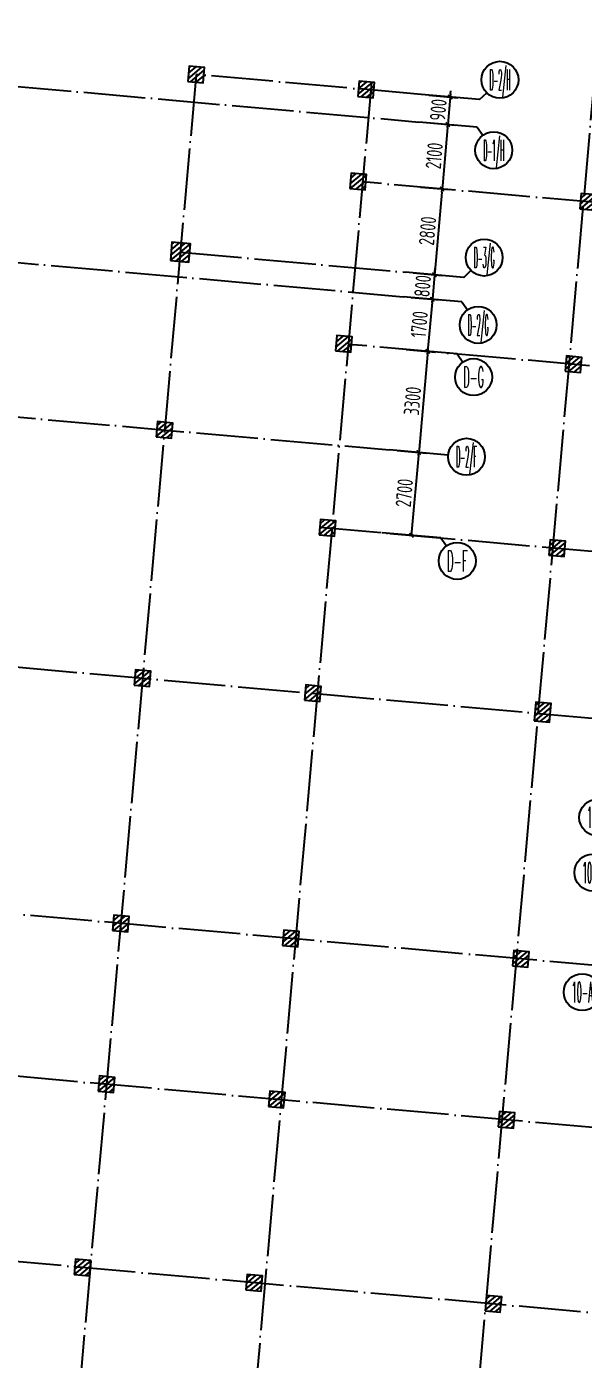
# Model space of a CAD drawing. Header units: millimetres. Extents: x 156735 to 386235, y 467499 to 703525.
# Drawn here: x 278909 to 296997, y 491173 to 534486 of the extents above; entities that cross this region are included whole.
import ezdxf
from ezdxf.enums import TextEntityAlignment as Align

# ---------------------------------------------------------------- set-up
doc = ezdxf.new("R2010")
doc.units = ezdxf.units.MM
doc.header["$LTSCALE"] = 100
doc.header["$PDMODE"] = 35
doc.header["$PDSIZE"] = 200
doc.linetypes.add('DOTE', pattern=[2.42, 2, -0.2, 0.02, -0.2])
for name, color, linetype in [('B-TEXT', 7, 'Continuous'), ('COLU', 7, 'Continuous'), ('h斜线-柱', 7, 'Continuous'), ('Q-AXIS', 3, 'Continuous'), ('Q-dote', 253, 'DOTE')]:
    doc.layers.add(name, color=color, linetype=linetype)
doc.styles.add('_TCH_AXIS', font='COMPLEX', dxfattribs={"bigfont": 'GBCBIG'})
doc.styles.add('COMPLEX', font='tssdeng.shx', dxfattribs={"width": 0.7, "bigfont": 'tssdchn.shx'})
doc.styles.add('TSSD_Dimension', font='Tssdeng.shx', dxfattribs={"width": 0.7, "bigfont": 'hztxt.shx'})
doc.dimstyles.new('TSSD_100_100$0', dxfattribs={"dimtxt": 300, "dimasz": 100, "dimexe": 250, "dimexo": 250, "dimgap": 100, "dimtad": 1, "dimdec": 0, "dimzin": 0, "dimdsep": 46, "dimtxsty": 'TSSD_Dimension', "dimblk": '_tsdbk', "dimblk1": '_tsdbk', "dimblk2": '_tsdbk', "dimsah": 1, "dimcen": 0, "dimclrt": 7, "dimadec": 0, "dimazin": 0, "dimtfac": 1, "dimtdec": 0, "dimtix": 1, "dimtmove": 2, "dimatfit": 3, "dimldrblk": '_tsdbk', "dimfxl": 1, "dimtolj": 1, "dimtzin": 0, "dimarcsym": 0})
pattern_1 = [(39.931646, (-467527.32, -323147.44), (-81.517904, 97.384965), [])]

# ---------------------------------------------------------------- blocks, each defined once
blk = doc.blocks.new('_tsdbk')
blk.add_line((-1, 0), (0, 0))
at = {"const_width": 0.5}
blk.add_lwpolyline([(-0.7, -0.7), (0.7, 0.7)], dxfattribs=at)
blk = doc.blocks.new('*D113')
at = {"layer": 'Defpoints', "color": 0}
for p in [(195618, 492739), (361118, 478060), (360853, 475069)]:
    blk.add_point(p, dxfattribs=at)
at = {"layer": 'Q-AXIS', "color": 0, "lineweight": -2}
for p, q in [((195596, 492490), (195330, 489498)), ((195452, 489738), (360753, 475078)), ((361096, 477811), (360831, 474820))]:
    blk.add_line(p, q, dxfattribs=at)
at = {"layer": 'Q-AXIS', "color": 0, "lineweight": -2, "xscale": 100, "yscale": 100, "zscale": 100}
for p, rotation in [((195352, 489747), 174.9316457824843), ((360853, 475069), 354.9316457824842)]:
    blk.add_blockref('_tsdbk', p, dxfattribs=dict(at, rotation=rotation))
at = {"layer": 'Q-AXIS', "color": 7, "insert": (278133, 482757), "char_height": 500, "attachment_point": 5, "rotation": 354.9316, "style": 'TSSD_Dimension'}
blk.add_mtext('\\A1;166150', dxfattribs=at)
blk = doc.blocks.new('_AXISO')
blk.add_circle((0, 0), 0.5)
at = {"layer": 'B-TEXT', "style": 'COMPLEX', "width": 1.450893}
blk.add_attdef('A', text='', height=0.56, dxfattribs=at).set_placement((0.249375, -0.28), (0.749375, -0.28), align=Align.FIT)
blk = doc.blocks.new('*D386')
at = {"layer": 'Defpoints', "color": 0}
for p in [(291462, 529296), (291214, 526507), (292161, 526423)]:
    blk.add_point(p, dxfattribs=at)
at = {"layer": 'Q-AXIS', "color": 0, "lineweight": -2}
for p, q in [((291711, 529274), (292658, 529190)), ((292400, 529112), (292170, 526522)), ((291463, 526485), (292410, 526401))]:
    blk.add_line(p, q, dxfattribs=at)
at = {"layer": 'Q-AXIS', "color": 0, "lineweight": -2, "xscale": 100, "yscale": 100, "zscale": 100}
for p, rotation in [((292409, 529212), 84.9316457891283), ((292161, 526423), 264.9316457891283)]:
    blk.add_blockref('_tsdbk', p, dxfattribs=dict(at, rotation=rotation))
at = {"layer": 'Q-AXIS', "color": 7, "insert": (291936, 527848), "char_height": 500, "attachment_point": 5, "rotation": 84.9316, "style": 'TSSD_Dimension'}
blk.add_mtext('\\A1;2800', dxfattribs=at)
blk = doc.blocks.new('*D387')
at = {"layer": 'Defpoints', "color": 0}
for p in [(290702, 520729), (290464, 518040), (291410, 517956)]:
    blk.add_point(p, dxfattribs=at)
at = {"layer": 'Q-AXIS', "color": 0, "lineweight": -2}
for p, q in [((290951, 520707), (291898, 520623)), ((291640, 520546), (291419, 518056)), ((290713, 518018), (291659, 517934))]:
    blk.add_line(p, q, dxfattribs=at)
at = {"layer": 'Q-AXIS', "color": 0, "lineweight": -2, "xscale": 100, "yscale": 100, "zscale": 100}
for p, rotation in [((291649, 520645), 84.9316457891283), ((291410, 517956), 264.9316457891283)]:
    blk.add_blockref('_tsdbk', p, dxfattribs=dict(at, rotation=rotation))
at = {"layer": 'Q-AXIS', "color": 7, "insert": (291181, 519332), "char_height": 500, "attachment_point": 5, "rotation": 84.9316, "style": 'TSSD_Dimension'}
blk.add_mtext('\\A1;2700', dxfattribs=at)
blk = doc.blocks.new('*D388')
at = {"layer": 'Defpoints', "color": 0}
for p in [(291144, 525710), (290994, 524017), (291940, 523933)]:
    blk.add_point(p, dxfattribs=at)
at = {"layer": 'Q-AXIS', "color": 0, "lineweight": -2}
for p, q in [((291393, 525688), (292340, 525604)), ((292082, 525526), (291949, 524032)), ((291243, 523994), (292189, 523910))]:
    blk.add_line(p, q, dxfattribs=at)
at = {"layer": 'Q-AXIS', "color": 0, "lineweight": -2, "xscale": 100, "yscale": 100, "zscale": 100}
for p, rotation in [((292091, 525626), 84.9316457891283), ((291940, 523933), 264.9316457891283)]:
    blk.add_blockref('_tsdbk', p, dxfattribs=dict(at, rotation=rotation))
at = {"layer": 'Q-AXIS', "color": 7, "insert": (291667, 524810), "char_height": 500, "attachment_point": 5, "rotation": 84.9316, "style": 'TSSD_Dimension'}
blk.add_mtext('\\A1;1700', dxfattribs=at)
blk = doc.blocks.new('*D389')
at = {"layer": 'Defpoints', "color": 0}
for p in [(290994, 524017), (290702, 520729), (291649, 520645)]:
    blk.add_point(p, dxfattribs=at)
at = {"layer": 'Q-AXIS', "color": 0, "lineweight": -2}
for p, q in [((291243, 523994), (292189, 523910)), ((291932, 523833), (291658, 520745)), ((290951, 520707), (291898, 520623))]:
    blk.add_line(p, q, dxfattribs=at)
at = {"layer": 'Q-AXIS', "color": 0, "lineweight": -2, "xscale": 100, "yscale": 100, "zscale": 100}
for p, rotation in [((291940, 523933), 84.9316457891283), ((291649, 520645), 264.9316457891283)]:
    blk.add_blockref('_tsdbk', p, dxfattribs=dict(at, rotation=rotation))
at = {"layer": 'Q-AXIS', "color": 7, "insert": (291446, 522320), "char_height": 500, "attachment_point": 5, "rotation": 84.9316, "style": 'TSSD_Dimension'}
blk.add_mtext('\\A1;3300', dxfattribs=at)
blk = doc.blocks.new('*D390')
at = {"layer": 'Defpoints', "color": 0}
for p in [(291214, 526507), (291144, 525710), (292091, 525626)]:
    blk.add_point(p, dxfattribs=at)
at = {"layer": 'Q-AXIS', "color": 0, "lineweight": -2}
for p, q in [((291463, 526485), (292410, 526401)), ((292161, 526423), (292091, 525626)), ((292170, 526522), (292179, 526622)), ((291393, 525688), (292340, 525604)), ((292082, 525526), (292073, 525427))]:
    blk.add_line(p, q, dxfattribs=at)
at = {"layer": 'Q-AXIS', "color": 0, "lineweight": -2, "xscale": 100, "yscale": 100, "zscale": 100}
for p, rotation in [((292161, 526423), 264.9316457891283), ((292091, 525626), 84.93164578912828)]:
    blk.add_blockref('_tsdbk', p, dxfattribs=dict(at, rotation=rotation))
at = {"layer": 'Q-AXIS', "color": 7, "insert": (291777, 526055), "char_height": 500, "attachment_point": 5, "rotation": 84.9316, "style": 'TSSD_Dimension'}
blk.add_mtext('\\A1;800', dxfattribs=at)
blk = doc.blocks.new('*D391')
at = {"layer": 'Defpoints', "color": 0}
for p in [(291647, 531388), (291462, 529296), (292409, 529212)]:
    blk.add_point(p, dxfattribs=at)
at = {"layer": 'Q-AXIS', "color": 0, "lineweight": -2}
for p, q in [((291896, 531366), (292843, 531282)), ((292585, 531204), (292418, 529311)), ((291711, 529274), (292658, 529190))]:
    blk.add_line(p, q, dxfattribs=at)
at = {"layer": 'Q-AXIS', "color": 0, "lineweight": -2, "xscale": 100, "yscale": 100, "zscale": 100}
for p, rotation in [((292594, 531304), 84.9316457891283), ((292409, 529212), 264.9316457891283)]:
    blk.add_blockref('_tsdbk', p, dxfattribs=dict(at, rotation=rotation))
at = {"layer": 'Q-AXIS', "color": 7, "insert": (292153, 530289), "char_height": 500, "attachment_point": 5, "rotation": 84.9316, "style": 'TSSD_Dimension'}
blk.add_mtext('\\A1;2100', dxfattribs=at)
blk = doc.blocks.new('*D392')
at = {"layer": 'Defpoints', "color": 0}
for p in [(291727, 532284), (291647, 531388), (292594, 531304)]:
    blk.add_point(p, dxfattribs=at)
at = {"layer": 'Q-AXIS', "color": 0, "lineweight": -2}
for p, q in [((292683, 532300), (292691, 532399)), ((291976, 532262), (292923, 532178)), ((292674, 532200), (292594, 531304)), ((291896, 531366), (292843, 531282)), ((292585, 531204), (292577, 531104))]:
    blk.add_line(p, q, dxfattribs=at)
at = {"layer": 'Q-AXIS', "color": 0, "lineweight": -2, "xscale": 100, "yscale": 100, "zscale": 100}
for p, rotation in [((292674, 532200), 264.9316457891283), ((292594, 531304), 84.93164578912828)]:
    blk.add_blockref('_tsdbk', p, dxfattribs=dict(at, rotation=rotation))
at = {"layer": 'Q-AXIS', "color": 7, "insert": (292285, 531783), "char_height": 500, "attachment_point": 5, "rotation": 84.9316, "style": 'TSSD_Dimension'}
blk.add_mtext('\\A1;900', dxfattribs=at)

msp = doc.modelspace()

# ---------------------------------------------------------------- hatches: boundary and pattern name
at = {"layer": 'h斜线-柱'}
h = msp.add_hatch(dxfattribs=at)
h.set_pattern_fill('ANSI31', color=256, scale=40, angle=-5.06835, style=0)
h.set_pattern_definition(pattern_1)
h.paths.add_polyline_path([(284144.7, 532705.6), (284642.7, 532661.4), (284686.9, 533159.5), (284188.9, 533203.6)])
h = msp.add_hatch(dxfattribs=at)
h.set_pattern_fill('ANSI31', color=256, scale=40, angle=-5.06835, style=0)
h.set_pattern_definition(pattern_1)
h.paths.add_polyline_path([(289673, 532215.3), (290171, 532171.1), (290215.2, 532669.1), (289717.2, 532713.3)])
h = msp.add_hatch(dxfattribs=at)
h.set_pattern_fill('ANSI31', color=256, scale=40, angle=-5.06835, style=0)
h.set_pattern_definition([(39.931646, (-474997.99, -322484.86), (-81.517904, 97.384965), [])])
h.paths.add_polyline_path([(289408, 529227), (289906, 529182.8), (289950.2, 529680.9), (289452.1, 529725)])
h = msp.add_hatch(dxfattribs=at)
h.set_pattern_fill('ANSI31', color=256, scale=40, angle=-5.06835, style=0)
h.set_pattern_definition(pattern_1)
h.paths.add_polyline_path([(296878.6, 528564.4), (297376.7, 528520.2), (297420.9, 529018.3), (296922.8, 529062.5)])
h = msp.add_hatch(dxfattribs=at)
h.set_pattern_fill('ANSI31', color=256, scale=40, angle=-5.06835, style=0)
h.paths.add_polyline_path([(283578.1, 526882.9), (284175.7, 526829.9), (284228.7, 527427.5), (283631.1, 527480.5)])
h = msp.add_hatch(dxfattribs=at)
h.set_pattern_fill('ANSI31', color=256, scale=40, angle=-5.06835, style=0)
h.set_pattern_definition(pattern_1)
h.paths.add_polyline_path([(288939.7, 523947.7), (289437.8, 523903.5), (289482, 524401.6), (288983.9, 524445.8)])
h = msp.add_hatch(dxfattribs=at)
h.set_pattern_fill('ANSI31', color=256, scale=40, angle=-5.06835, style=0)
h.set_pattern_definition(pattern_1)
h.paths.add_polyline_path([(296410.4, 523285.1), (296908.5, 523241), (296952.6, 523739), (296454.6, 523783.2)])
h = msp.add_hatch(dxfattribs=at)
h.set_pattern_fill('ANSI31', color=256, scale=40, angle=-5.06835, style=0)
h.set_pattern_definition(pattern_1)
h.paths.add_polyline_path([(283119.9, 521150.9), (283617.9, 521106.8), (283662.1, 521604.8), (283164.1, 521649)])
h = msp.add_hatch(dxfattribs=at)
h.set_pattern_fill('ANSI31', color=256, scale=40, angle=-5.06835, style=0)
h.set_pattern_definition(pattern_1)
h.paths.add_polyline_path([(288409.7, 517971.2), (288907.7, 517927), (288951.9, 518425.1), (288453.8, 518469.2)])
h = msp.add_hatch(dxfattribs=at)
h.set_pattern_fill('ANSI31', color=256, scale=40, angle=-5.06835, style=0)
h.set_pattern_definition(pattern_1)
h.paths.add_polyline_path([(295880.3, 517308.6), (296378.4, 517264.4), (296422.6, 517762.5), (295924.5, 517806.6)])
h = msp.add_hatch(dxfattribs=at)
h.set_pattern_fill('ANSI31', color=256, scale=40, angle=-5.06835, style=0)
h.set_pattern_definition(pattern_1)
h.paths.add_polyline_path([(282404.3, 513082.6), (282902.4, 513038.4), (282946.5, 513536.5), (282448.5, 513580.7)])
h = msp.add_hatch(dxfattribs=at)
h.set_pattern_fill('ANSI31', color=256, scale=40, angle=-5.06835, style=0)
h.set_pattern_definition(pattern_1)
h.paths.add_polyline_path([(287932.6, 512592.3), (288430.7, 512548.1), (288474.8, 513046.2), (287976.8, 513090.3)])
h = msp.add_hatch(dxfattribs=at)
h.set_pattern_fill('ANSI31', color=256, scale=40, angle=-5.06835, style=0)
h.set_pattern_definition(pattern_1)
h.paths.add_polyline_path([(295403.3, 511929.7), (295901.3, 511885.5), (295954.3, 512483.2), (295456.3, 512527.4)])
h = msp.add_hatch(dxfattribs=at)
h.set_pattern_fill('ANSI31', color=256, scale=40, angle=-5.06835, style=0)
h.set_pattern_definition(pattern_1)
h.paths.add_polyline_path([(281697.6, 505113.9), (282195.6, 505069.7), (282239.8, 505567.8), (281741.7, 505611.9)])
h = msp.add_hatch(dxfattribs=at)
h.set_pattern_fill('ANSI31', color=256, scale=40, angle=-5.06835, style=0)
h.set_pattern_definition(pattern_1)
h.paths.add_polyline_path([(287225.9, 504623.6), (287723.9, 504579.4), (287768.1, 505077.4), (287270, 505121.6)])
h = msp.add_hatch(dxfattribs=at)
h.set_pattern_fill('ANSI31', color=256, scale=40, angle=-5.06835, style=0)
h.set_pattern_definition(pattern_1)
h.paths.add_polyline_path([(294696.5, 503961), (295194.6, 503916.8), (295238.8, 504414.9), (294740.7, 504459)])
h = msp.add_hatch(dxfattribs=at)
h.set_pattern_fill('ANSI31', color=256, scale=40, angle=-5.06835, style=0)
h.set_pattern_definition(pattern_1)
h.paths.add_polyline_path([(281233.8, 499884.4), (281731.8, 499840.2), (281776, 500338.3), (281277.9, 500382.5)])
h = msp.add_hatch(dxfattribs=at)
h.set_pattern_fill('ANSI31', color=256, scale=40, angle=-5.06835, style=0)
h.set_pattern_definition(pattern_1)
h.paths.add_polyline_path([(286762.1, 499394.1), (287260.1, 499349.9), (287304.3, 499848), (286806.2, 499892.1)])
h = msp.add_hatch(dxfattribs=at)
h.set_pattern_fill('ANSI31', color=256, scale=40, angle=-5.06835, style=0)
h.set_pattern_definition(pattern_1)
h.paths.add_polyline_path([(294232.7, 498731.5), (294730.8, 498687.3), (294774.9, 499185.4), (294276.9, 499229.6)])
h = msp.add_hatch(dxfattribs=at)
h.set_pattern_fill('ANSI31', color=256, scale=40, angle=-5.06835, style=0)
h.set_pattern_definition(pattern_1)
h.paths.add_polyline_path([(280454.7, 493930), (280952.7, 493885.8), (280996.9, 494383.8), (280498.8, 494428)])
h = msp.add_hatch(dxfattribs=at)
h.set_pattern_fill('ANSI31', color=256, scale=40, angle=-5.06835, style=0)
h.set_pattern_definition(pattern_1)
h.paths.add_polyline_path([(286032.8, 493435.2), (286530.8, 493391.1), (286575, 493889.1), (286076.9, 493933.3)])
h = msp.add_hatch(dxfattribs=at)
h.set_pattern_fill('ANSI31', color=256, scale=40, angle=-5.06835, style=0)
h.set_pattern_definition([(39.931646, (-475496.05, -322440.86), (-81.517904, 97.384965), [])])
h.paths.add_polyline_path([(293802.3, 492746), (294300.3, 492701.8), (294344.5, 493199.8), (293846.4, 493244)])

# ---------------------------------------------------------------- linework, layer by layer
at = {"layer": 'COLU'}
for points in [[(284144.7, 532705.6), (284642.7, 532661.4), (284686.9, 533159.5), (284188.9, 533203.6)], [(289673, 532215.3), (290171, 532171.1), (290215.2, 532669.1), (289717.2, 532713.3)], [(289408, 529227), (289906, 529182.8), (289950.2, 529680.9), (289452.1, 529725)], [(296878.6, 528564.4), (297376.7, 528520.2), (297420.9, 529018.3), (296922.8, 529062.5)], [(283578.1, 526882.9), (284175.7, 526829.9), (284228.7, 527427.5), (283631.1, 527480.5)], [(288939.7, 523947.7), (289437.8, 523903.5), (289482, 524401.6), (288983.9, 524445.8)], [(296410.4, 523285.1), (296908.5, 523241), (296952.6, 523739), (296454.6, 523783.2)], [(283119.9, 521150.9), (283617.9, 521106.8), (283662.1, 521604.8), (283164.1, 521649)], [(288409.7, 517971.2), (288907.7, 517927), (288951.9, 518425.1), (288453.8, 518469.2)], [(295880.3, 517308.6), (296378.4, 517264.4), (296422.6, 517762.5), (295924.5, 517806.6)], [(282404.3, 513082.6), (282902.4, 513038.4), (282946.5, 513536.5), (282448.5, 513580.7)], [(287932.6, 512592.3), (288430.7, 512548.1), (288474.8, 513046.2), (287976.8, 513090.3)], [(295403.3, 511929.7), (295901.3, 511885.5), (295954.3, 512483.2), (295456.3, 512527.4)], [(281697.6, 505113.9), (282195.6, 505069.7), (282239.8, 505567.8), (281741.7, 505611.9)], [(287225.9, 504623.6), (287723.9, 504579.4), (287768.1, 505077.4), (287270, 505121.6)], [(294696.5, 503961), (295194.6, 503916.8), (295238.8, 504414.9), (294740.7, 504459)], [(281233.8, 499884.4), (281731.8, 499840.2), (281776, 500338.3), (281277.9, 500382.5)], [(286762.1, 499394.1), (287260.1, 499349.9), (287304.3, 499848), (286806.2, 499892.1)], [(294232.7, 498731.5), (294730.8, 498687.3), (294774.9, 499185.4), (294276.9, 499229.6)], [(280454.7, 493930), (280952.7, 493885.8), (280996.9, 494383.8), (280498.8, 494428)], [(286032.8, 493435.2), (286530.8, 493391.1), (286575, 493889.1), (286076.9, 493933.3)], [(293802.3, 492746), (294300.3, 492701.8), (294344.5, 493199.8), (293846.4, 493244)]]:
    msp.add_lwpolyline(points, close=True, dxfattribs=at)
at = {"layer": 'Q-AXIS'}
for p, q in [((293628.5, 532115.4), (293858.8, 532340.4)), ((293628.5, 532115.4), (291726.8, 532284.1)), ((293549, 531219), (291647.3, 531387.6)), ((293549, 531219), (293736.1, 530957)), ((293116.1, 526338.1), (291214.4, 526506.8)), ((293116.1, 526338.1), (293346.4, 526563.1)), ((293045.4, 525541.2), (291143.8, 525709.9)), ((293045.4, 525541.2), (293232.5, 525279.2)), ((292895.2, 523847.9), (290993.6, 524016.5)), ((292895.2, 523847.9), (293082.4, 523585.9)), ((292603.7, 520560.8), (290702, 520729.4)), ((292365.2, 517871.3), (290463.5, 518040)), ((292365.2, 517871.3), (292552.3, 517609.3))]:
    msp.add_line(p, q, dxfattribs=at)
at = {"layer": 'Q-dote', "ltscale": 10}
for p, q in [((298480.1, 545489.1), (293035.3, 484098.7)), ((284415.8, 532932.5), (280185.8, 485238.3)), ((291726.8, 532284.1), (284415.8, 532932.5)), ((278359.8, 532566.1), (291647.3, 531387.6)), ((290115.6, 532678), (285863.5, 484734.7)), ((367573.3, 522545.4), (289828.5, 529440.7)), ((272477.3, 527365.4), (291143.8, 525709.9)), ((283903.4, 527155.2), (291214.4, 526506.8)), ((367105.1, 517266.1), (289360.3, 524161.4)), ((265146.5, 522996), (290702, 520729.4)), ((288431.8, 518220.2), (366575, 511289.6)), ((271320, 514316.7), (366098, 505910.7)), ((365391.2, 497942), (197400.6, 512841.2)), ((364927.4, 492712.5), (205005.1, 506896.2)), ((364397.3, 486736), (191125.3, 502103.6))]:
    msp.add_line(p, q, dxfattribs=at)

# ---------------------------------------------------------------- block references
at = {"layer": 'Q-AXIS'}
ref = msp.add_blockref('_AXISO', (294288, 532759.7), dxfattribs=dict(at, xscale=1199.999999999998, yscale=1200, zscale=1200, rotation=359.9996457873763))
ref.add_attrib('A', 'D-2/H', dxfattribs={"color": 7, "height": 678.82, "rotation": 359.99965, "style": '_TCH_AXIS', "width": 0.190909}).set_placement((293948.6, 532420.3), (294627.4, 532420.3), align=Align.FIT)
ref = msp.add_blockref('_AXISO', (294084.8, 530468.7), dxfattribs=dict(at, xscale=1199.999999999998, yscale=1200, zscale=1200, rotation=359.9996457873763))
ref.add_attrib('A', 'D-1/H', dxfattribs={"color": 7, "height": 678.82, "rotation": 359.99965, "style": '_TCH_AXIS', "width": 0.2}).set_placement((293745.4, 530129.3), (294424.2, 530129.3), align=Align.FIT)
ref = msp.add_blockref('_AXISO', (293775.6, 526982.4), dxfattribs=dict(at, xscale=1199.999999999998, yscale=1200, zscale=1200, rotation=359.9996457873763))
ref.add_attrib('A', 'D-3/G', dxfattribs={"color": 7, "height": 678.82, "rotation": 359.99965, "style": '_TCH_AXIS', "width": 0.196262}).set_placement((293436.2, 526643), (294115, 526643), align=Align.FIT)
ref = msp.add_blockref('_AXISO', (293581.2, 524791), dxfattribs=dict(at, xscale=1199.999999999998, yscale=1200, zscale=1200, rotation=359.9996457873763))
ref.add_attrib('A', 'D-2/G', dxfattribs={"color": 7, "height": 678.82, "rotation": 359.99965, "style": '_TCH_AXIS', "width": 0.194444}).set_placement((293241.8, 524451.6), (293920.6, 524451.6), align=Align.FIT)
ref = msp.add_blockref('_AXISO', (293431.1, 523097.6), dxfattribs=dict(at, xscale=1199.999999999998, yscale=1200, zscale=1200, rotation=359.9996457873763))
ref.add_attrib('A', 'D-G', dxfattribs={"color": 7, "height": 678.82, "rotation": 359.99965, "style": '_TCH_AXIS', "width": 0.318182}).set_placement((293091.6, 522758.2), (293770.5, 522758.2), align=Align.FIT)
ref = msp.add_blockref('_AXISO', (293201.4, 520507.8), dxfattribs=dict(at, xscale=1199.999999999998, yscale=1200, zscale=1200, rotation=359.9996457873763))
ref.add_attrib('A', 'D-2/F', dxfattribs={"color": 7, "height": 678.82, "rotation": 359.99965, "style": '_TCH_AXIS', "width": 0.198113}).set_placement((292861.9, 520168.4), (293540.8, 520168.4), align=Align.FIT)
ref = msp.add_blockref('_AXISO', (292901, 517121.1), dxfattribs=dict(at, xscale=1199.999999999998, yscale=1200, zscale=1200, rotation=359.9996457873763))
ref.add_attrib('A', 'D-F', dxfattribs={"color": 7, "height": 678.82, "rotation": 359.99965, "style": '_TCH_AXIS', "width": 0.328125}).set_placement((292561.6, 516781.7), (293240.4, 516781.7), align=Align.FIT)
ref = msp.add_blockref('_AXISO', (297465.5, 508785.2), dxfattribs=dict(at, xscale=1199.999999999998, yscale=1200, zscale=1200, rotation=359.9996457873791))
ref.add_attrib('A', '10-C', dxfattribs={"color": 7, "height": 678.82, "rotation": 359.99965, "style": '_TCH_AXIS', "width": 0.276316}).set_placement((297126.1, 508445.8), (297804.9, 508445.8), align=Align.FIT)
ref = msp.add_blockref('_AXISO', (297306.5, 506992.3), dxfattribs=dict(at, xscale=1199.999999999998, yscale=1200, zscale=1200, rotation=359.9996457873791))
ref.add_attrib('A', '10-B', dxfattribs={"color": 7, "height": 678.82, "rotation": 359.99965, "style": '_TCH_AXIS', "width": 0.269231}).set_placement((296967.1, 506652.9), (297645.9, 506652.9), align=Align.FIT)
ref = msp.add_blockref('_AXISO', (296962, 503107.5), dxfattribs=dict(at, xscale=1199.999999999998, yscale=1200, zscale=1200, rotation=359.9996457873791))
ref.add_attrib('A', '10-A', dxfattribs={"color": 7, "height": 678.82, "rotation": 359.99965, "style": '_TCH_AXIS', "width": 0.265823}).set_placement((296622.6, 502768.1), (297301.4, 502768.1), align=Align.FIT)

# ---------------------------------------------------------------- dimensions: what is measured, and where the dimension line sits
for base, p1, p2, angle, picture, middle in [((292594.2, 531303.6), (291726.8, 532284.1), (291647.3, 531387.6), 84.93165, '*D392', (292285.3, 531782.8)), ((292408.7, 529211.8), (291647.3, 531387.6), (291461.8, 529295.8), 84.93165, '*D391', (292152.8, 530288.7)), ((292161.3, 526422.8), (291461.8, 529295.8), (291214.4, 526506.8), 84.93165, '*D386', (291936.4, 527848.2)), ((292090.6, 525625.9), (291214.4, 526506.8), (291143.8, 525709.9), 84.93165, '*D390', (291777.3, 526055.3)), ((291940.5, 523932.6), (291143.8, 525709.9), (290993.6, 524016.5), 84.93165, '*D388', (291666.9, 524810.2)), ((291648.9, 520645.5), (290993.6, 524016.5), (290702, 520729.4), 84.93165, '*D389', (291446.1, 522319.9)), ((291410.4, 517956), (290702, 520729.4), (290463.5, 518040), 84.93165, '*D387', (291181, 519331.7)), ((360852.8, 475068.9), (195617.7, 492738.7), (361118.1, 478060.3), 354.93165, '*D113', (278133.5, 482756.7))]:
    dim = msp.add_linear_dim(base=base, p1=p1, p2=p2, angle=angle, dimstyle='TSSD_100_100$0', override={"dimtxt": 500}, dxfattribs=at)
    dim.commit()
    dim.dimension.update_dxf_attribs({"geometry": picture, "text_midpoint": middle})

doc.saveas('drawing.dxf')
